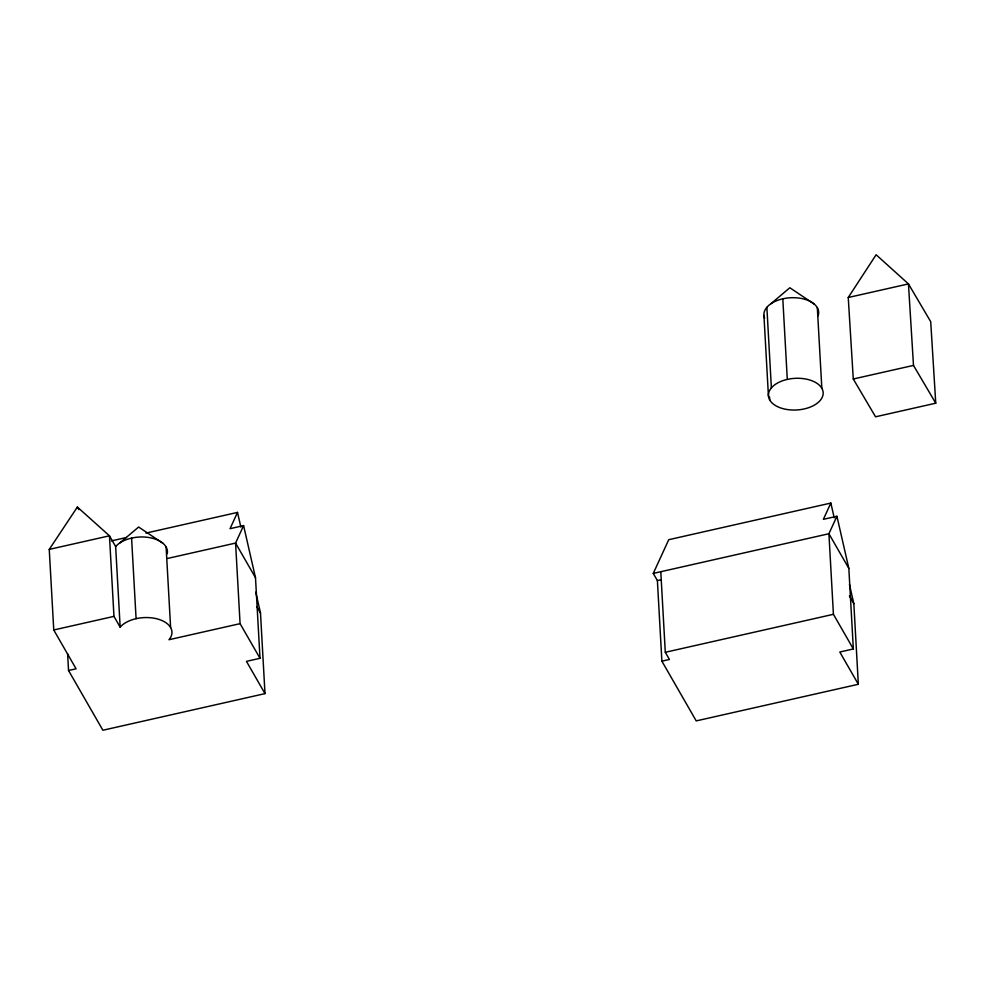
<?xml version="1.0" encoding="UTF-8"?>
<svg xmlns="http://www.w3.org/2000/svg" width="985" height="985" viewBox="0 0 985 985"><rect width="100%" height="100%" fill="white"/><g stroke="black" fill="none" stroke-linecap="round" stroke-linejoin="round"><path stroke-width="1.48" d="M145.94 533.094L237.508 512.409L230.047 528.674L243.59 525.608L255.497 577.727L260.003 658.3L246.459 661.366L264.99 693.625L102.883 730.242L68.544 670.514L67.608 653.781M243.59 525.608L235.575 543.08L240.081 623.653L260.003 658.3M849.439 584.45L853.835 603.694L858.341 684.279L696.223 720.897L661.883 661.169L657.389 580.584L653.264 573.418L668.741 539.694L830.847 503.064L834.221 517.864M830.847 503.064L823.386 519.329L836.93 516.263L848.836 568.382L853.342 648.955L839.799 652.021L858.341 684.279M836.93 516.263L828.914 533.735L833.421 614.308L853.342 648.955M848.245 297.507L876.121 254.758L908.453 283.914L930.714 321.701L935.75 403.197L875.542 416.803L853.281 379.003L848.245 297.507L908.453 283.914L913.489 365.41L935.75 403.197M68.544 670.514L76.079 668.815L53.756 629.981L49.25 549.396L77.372 507.053L109.458 535.803L115.651 546.577L120.158 627.162A27.42 15.846 -3.2 0 1 156.984 618.839A27.42 15.846 -3.2 0 1 168.989 639.721L240.081 623.653M119.702 543.018L138.626 527.037L163.03 543.351M770.91 303.737L789.835 287.755L814.238 304.082M49.25 549.396L109.458 535.803L113.965 616.376L120.158 627.162M111.416 540.9L126.425 537.502M853.281 379.003L913.489 365.41M167.45 558.47L235.575 543.08L255.497 577.727M53.756 629.981L113.965 616.376M653.264 573.418L828.914 533.735L848.836 568.382M657.389 580.584L661.144 579.734M660.787 571.719L665.294 652.292L833.421 614.308M661.883 661.169L669.418 659.457L665.294 652.292M849.378 595.95L853.835 603.694M256.777 606.588L260.496 613.039L264.99 693.625M77.372 507.053L78.849 509.639M237.508 512.409L240.869 527.11M255.731 592.194L260.496 613.039M817.328 307.702L821.835 388.275M782.804 298.812L787.298 379.397A27.42 15.846 -3.2 0 0 777.485 406.633A27.42 15.846 -3.2 0 0 822.586 396.45A27.42 15.846 -3.2 0 0 787.298 379.397M766.872 307.295L771.378 387.881M769.58 397.004L769.753 400.045M763.941 315.446L768.435 396.019M166.108 546.971L170.614 627.556M131.584 538.093L136.09 618.678M115.651 546.577A27.42 15.846 -3.2 0 1 148.058 537.391A27.42 15.846 -3.2 0 1 167.253 553.767M764.606 318.155A27.42 15.846 -3.2 0 1 791.017 297.729A27.42 15.846 -3.2 0 1 818.079 315.865"/></g></svg>
